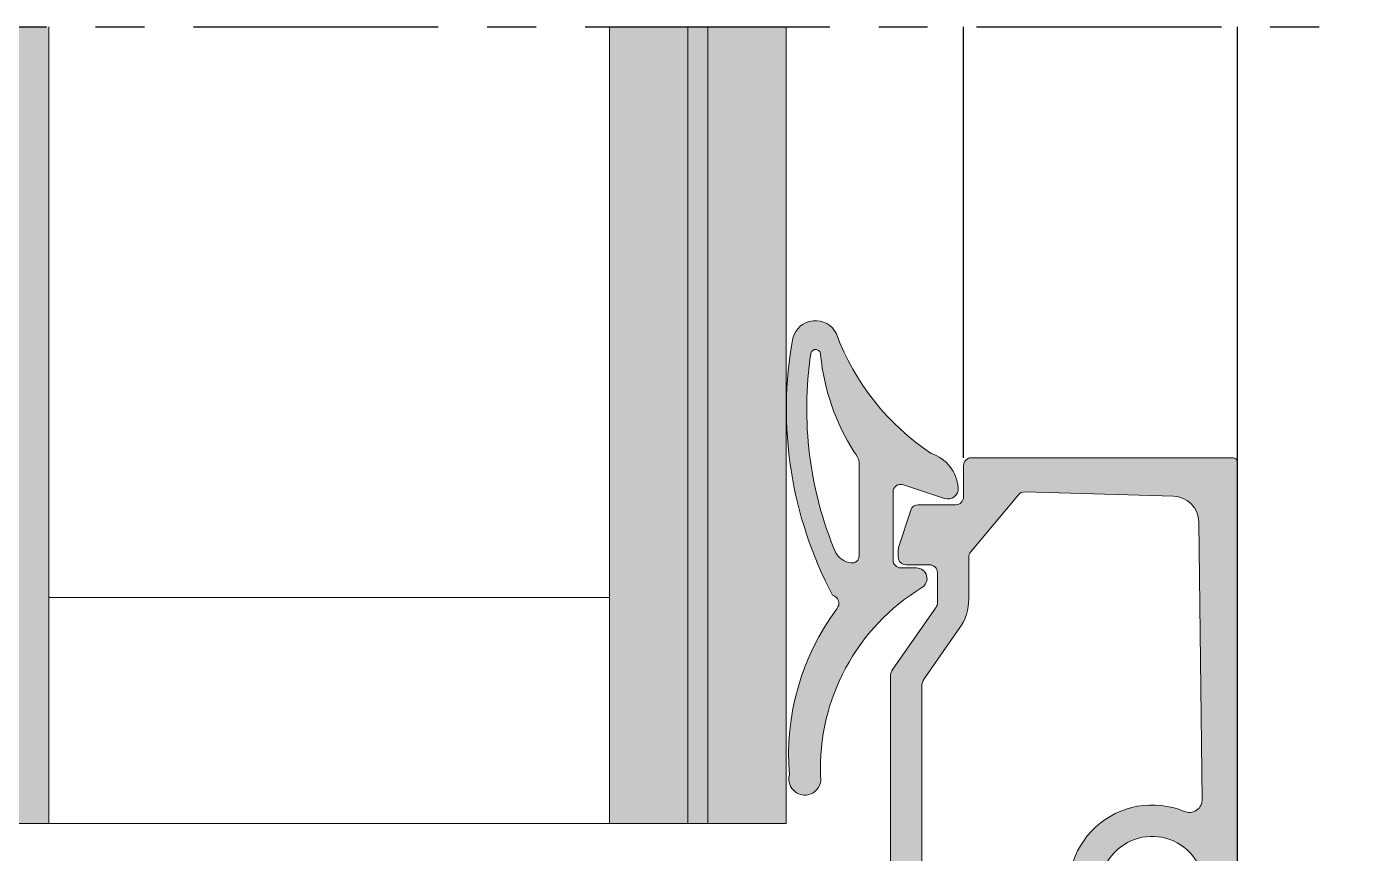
# Model space of a CAD drawing. Header units: millimetres. Extents: x -576 to 4430, y -1196 to 2690.
# Drawn here: x 2154.54 to 2180.23, y -648.61 to -632.79 of the extents above; entities that cross this region are included whole.
import ezdxf

# ---------------------------------------------------------------- set-up
doc = ezdxf.new("R2010")
doc.units = ezdxf.units.MM
doc.header["$LTSCALE"] = 0.25
doc.header["$MEASUREMENT"] = 0
doc.linetypes.add('CENTER', pattern=[2, 1.25, -0.25, 0.25, -0.25])
for name, color, linetype, lineweight in [('01_Aluminium [Thin]', 141, 'Continuous', 18), ('01_Fill Glass', 254, 'Continuous', 0), ('01_Fill Plastic', 253, 'Continuous', 0), ('01_Glazing [Thin]', 6, 'Continuous', 18), ('01_Plastic', 3, 'Continuous', 20)]:
    doc.layers.add(name, color=color, linetype=linetype, lineweight=lineweight)
doc.layers.add('01_Fill Aluminum', color=7, linetype='Continuous', lineweight=0, true_color=0xdcdcdc)
doc.layers.add('ASSI', color=1, linetype='CENTER')
doc.layers.add('FINE', color=7, linetype='Continuous')

msp = doc.modelspace()

# ---------------------------------------------------------------- hatches: boundary and pattern name
at = {"layer": '01_Fill Aluminum', "ltscale": 0.25}
h = msp.add_hatch(color=256, dxfattribs=at)
h.dxf.hatch_style = 1
h.paths.add_polyline_path([(2177.730556445659, -641.1374483890818, 0.4142135623730952), (2177.630556445659, -641.0374483890816), (2172.630555421059, -641.0374483890781, 0.414213620938792), (2172.480555421059, -641.1874484190716), (2172.480555541033, -641.7874473344663, -0.4142136209387935), (2172.330555541032, -641.9374473644596), (2171.613121689738, -641.9374473644596, 0.3249196962329795), (2171.470463212294, -642.0410948153034), (2171.237896859502, -642.7568604505933, 0.07870170682455091), (2171.230555336946, -642.8032129997492), (2171.230555336946, -642.9374473644594, 0.414213562373095), (2171.380555336946, -643.0874473644596), (2171.83055579649, -643.0874473644596, -0.4142135623730943), (2171.98055579649, -643.2374473644595), (2171.98055579649, -643.8149320389683, -0.1539147432815911), (2171.953428595662, -643.90096851509), (2171.125768447037, -645.0829894881657, 0.1539147432815914), (2171.080556445658, -645.2263836150354), (2171.080556445658, -651.0943884919554, -0.1989123673798472), (2171.036622462836, -651.2004545091331), (2170.724933916206, -651.5121430557627, -0.4529657504800881), (2170.49990380778, -651.4974419388119), (2170.118484629265, -651.000804982565, 1.000038316742796), (2169.64264226792, -651.3662828158476), (2170.202777774505, -652.0955064182145, 0.4479168677217307), (2170.947709386108, -652.137895723285), (2171.534109836251, -651.5514952731419, 0.1989123673797586), (2171.680556445658, -651.1979418825484), (2171.680556445658, -645.4155629170014, -0.1539147432816481), (2171.725768447037, -645.2721687901318), (2172.399707790975, -644.3096838372938, 0.153914743281794), (2172.58055579649, -643.7361073298152), (2172.58055579649, -642.9390106047256, -0.1755946907436685), (2172.615375651895, -642.8429193236893), (2173.530904023473, -641.7455180914279, -0.2221840360617083), (2173.64593782951, -641.6916094438475), (2176.500931705681, -641.7736636854981, -0.4022031260866228), (2176.986528605356, -642.267234010542), (2177.052569590604, -647.5727711616121, -0.5420708623592767), (2176.706714910378, -647.8092329281046, 0.6394709010002124), (2174.56969178691, -649.7766903167076, -0.07795444858987366), (2174.576896234763, -649.8226188512724), (2174.576896234763, -650.0982179045399, 0.1316524975877622), (2174.596992424195, -650.1732179045404), (2175.024637961075, -650.9139217020459, -0.2608278656961648), (2175.026588499045, -651.0604369505708), (2174.659725265807, -651.736831336642, 0.5436583071626215), (2174.740042889146, -651.8842200719565, 0.2214433755514181), (2175.12858627816, -651.7190734721715), (2175.697705065157, -651.0870030249077, 0.3249196962327401), (2175.716137151903, -650.911633433954), (2175.196992424195, -650.0124483890812, -0.1316524975873077), (2175.176896234763, -649.9374483890813), (2175.176896234763, -649.7183582249943, 0.09647240044954622), (2175.165932944551, -649.6620661888674, -1.314619193600712), (2177.080748043999, -649.4418545709872, 0.2397131860925399), (2177.12286758195, -649.5711808816108), (2177.55984576754, -650.0081590672004, 0.66817863791911), (2177.730556445659, -649.9374483890817)])
at = {"layer": '01_Fill Glass', "ltscale": 0.25}
h = msp.add_hatch(color=256, dxfattribs=at)
h.dxf.hatch_style = 1
h.paths.add_polyline_path([(2169.08042759297, -632.788847806763), (2165.70042759297, -632.788847806763), (2165.70042759297, -648.0374561367935), (2169.08042759297, -648.0374561367935)])
h.paths.add_polyline_path([(2154.96042759297, -632.788847806763), (2150.58042759297, -632.788847806763), (2150.58042759297, -648.0374561367935), (2154.96042759297, -648.0374561367935)])
at = {"layer": '01_Fill Plastic', "ltscale": 0.25}
h = msp.add_hatch(color=256, dxfattribs=at)
h.dxf.hatch_style = 1
edge = h.paths.add_edge_path(flags=16)
edge.add_arc((2176.633976812942, -640.0935610922795), 7.157083359522056, 171.5462163486435, 202.7197585389656)
edge.add_arc((2170.370819419792, -642.65833210149), 0.3929607000445874, 210.5042060945742, 263.3968407954799)
edge.add_arc((2170.353349261945, -642.9253559321616), 0.1264063397255012, 257.3338254937449, 364.5718057405477)
edge.add_line((2170.479353404794, -642.9152802829183), (2170.479353404794, -641.1141626274193))
edge.add_arc((2170.106250393219, -641.1842096193054), 0.379621440804726, 10.63303249312914, 42.13686011697404)
edge.add_arc((2173.954712446903, -638.6504318115211), 4.232897126092976, 185.7890087564801, 212.5763366098397, ccw=False)
edge.add_arc((2169.648382535157, -639.0627795913317), 0.09613614999572773, 351.2616308623582, 527.1425887687273)
edge = h.paths.add_edge_path()
edge.add_arc((2171.578465195729, -643.3501028863503), 0.2033303809202686, -58.434570903680026, 89.41101581082381, ccw=False)
edge.add_arc((2173.788195111376, -646.9827262928451), 4.04859587057889, 121.2994906036, 182.1711375264559)
edge.add_arc((2169.440600899243, -647.1897175868439), 0.3066280545179075, -195.1205451913013, 10.06966923252611, ccw=False)
edge.add_arc((2173.857027311981, -646.7340152160747), 4.727392845785045, 143.6002181717147, 184.5584949509421, ccw=False)
edge.add_arc((2169.936675111821, -643.8230325207841), 0.1563940637468544, 317.4927014860875, 436.4652548208559)
edge.add_arc((2176.682422709534, -640.1117516816577), 7.594784920648629, 169.6507503161347, 207.9461385650044, ccw=False)
edge.add_arc((2169.643042875493, -638.8599308727707), 0.4462752152955861, 25.652020960206983, 165.3902101406464, ccw=False)
edge.add_arc((2174.462507960123, -637.0268671155105), 4.711751756035709, 200.3673651468663, 236.5271304720063)
edge.add_arc((2171.630555336946, -641.6699772431), 0.7500000000000969, 4.493916018349182, 71.88263832518157, ccw=False)
edge.add_arc((2172.178864449579, -641.62688296269), 0.2000000000002075, -108.40848017057522, 4.493916018312575, ccw=False)
edge.add_line((2172.115706554842, -641.8166488192935), (2171.327923757999, -641.5544588560983))
edge.add_arc((2171.280555336946, -641.6967832485508), 0.1499999999998552, 71.59151982949018, 180.0000000000434)
edge.add_line((2171.130555336946, -641.6967832485509), (2171.130555336946, -642.9967832485509))
edge.add_arc((2171.280555336947, -642.9967832485509), 0.1500000000005457, 180, 269.9999999998263)
edge.add_line((2171.280555336946, -643.146783248551), (2171.580555336946, -643.146783248551))

# ---------------------------------------------------------------- linework, layer by layer
at = {"layer": '01_Aluminium [Thin]'}
for points in [[(2177.730556445659, -649.9374483890817), (2177.730556445659, -641.1374483890816, 0.4142135623732282), (2177.630556445658, -641.0374483890816), (2172.630556445659, -641.0374483890816, 0.414215613228528), (2172.480555421059, -641.1874484147868), (2172.480555541033, -641.7874473387512, -0.4142136125722515), (2172.330555541032, -641.9374473644596), (2171.613121689738, -641.9374473644596, 0.3249196962328572), (2171.470463212294, -642.0410948153033), (2171.237896859502, -642.7568604505934, 0.07870170682468189), (2171.230555336946, -642.8032129997493), (2171.230555336946, -642.9374473644596, 0.4142135623728175), (2171.380555336946, -643.0874473644596), (2171.83055579649, -643.0874473644596, -0.4142135623730173), (2171.98055579649, -643.2374473644597), (2171.98055579649, -643.8149320389682, -0.1539147432815944), (2171.953428595662, -643.90096851509), (2171.125768447037, -645.0829894881656, 0.1539147432815825), (2171.080556445658, -645.2263836150353), (2171.080556445658, -651.094388491955, -0.1989123673799484)], [(2171.680556445658, -651.1979418825483), (2171.680556445658, -645.415562917002, -0.153914743281608), (2171.725768447036, -645.2721687901324), (2172.399707790975, -644.3096838372937, 0.1539147432815915), (2172.58055579649, -643.7361073298159), (2172.58055579649, -642.9390106047251, -0.1755946907436052), (2172.615375651895, -642.8429193236891), (2173.530904023473, -641.745518091428, -0.2378242316413056), (2173.654845325223, -641.6918654506333), (2176.500931705681, -641.7736636854981, -0.4022031260866348), (2176.986528605356, -642.2672340105421), (2177.052569590604, -647.5727711616121, -0.542070862359244), (2176.706714910378, -647.8092329281046, 0.6394709010001509), (2174.56969178691, -649.7766903167073, -0.07795444858954005)], [(2175.165932944551, -649.662066188868, -1.314619193601183), (2177.080748043999, -649.4418545709871, 0.2397131860924494)]]:
    msp.add_lwpolyline(points, format="xyb", dxfattribs=at)
at = {"layer": '01_Glazing [Thin]'}
for p, q in [((2154.96042759297, -648.0374561367935), (2154.96042759297, -632.788847806763)), ((2165.70042759297, -648.0374561367935), (2165.70042759297, -632.788847806763)), ((2167.20042759297, -648.0374561367935), (2167.20042759297, -632.788847806763)), ((2167.58042759297, -648.0374561367935), (2167.58042759297, -632.788847806763)), ((2165.70042759297, -643.7124561367946), (2154.96042759297, -643.7124561367946))]:
    msp.add_line(p, q, dxfattribs=at)
msp.add_lwpolyline([(2150.58042759297, -632.788847806763), (2150.58042759297, -648.0374561367935), (2169.08042759297, -648.0374561367935), (2169.08042759297, -632.788847806763)], dxfattribs=at)
at = {"layer": '01_Plastic'}
for points in [[(2171.580555336946, -643.146783248551, -0.7524982433568572), (2171.684902936343, -643.5233491018303, 0.272029710696627), (2169.742505617254, -647.1361050411067, -1.248094821065313), (2169.144588566527, -647.1097334465583, -0.1806414587843612), (2170.051967450617, -643.9287055059333, 0.5713882184753021), (2169.973276793919, -643.6709818054194, -0.1686678630860103), (2169.211197484426, -638.7473647766253, -0.6985064420418362), (2170.045333137777, -638.6667363783899, 0.1590991144741998), (2171.863778666278, -640.9571610826101, -0.3028165420598103), (2172.378249581445, -641.6112123152684, -0.5367706748602842), (2172.115706554842, -641.8166488192935), (2171.327923757999, -641.5544588560983, 0.5117725455009584), (2171.130555336946, -641.6967832485509), (2171.130555336946, -642.9967832485509, 0.4142135623730727), (2171.280555336946, -643.146783248551)], [(2169.55465681936, -639.0413868464352, 0.1368653522962399), (2170.032247663761, -642.857799587056, 0.2349743539514184), (2170.325632113064, -643.0486860678977, 0.505344371186135), (2170.479353404794, -642.9152802829183), (2170.479353404794, -641.1141626274193, 0.1383337806736852), (2170.387756539797, -640.9295201461073, -0.1174169460554808), (2169.743402772358, -639.0773848594972, 0.9646854720520451)]]:
    msp.add_lwpolyline(points, format="xyb", close=True, dxfattribs=at)
at = {"layer": 'ASSI', "ltscale": 15}
msp.add_line((2105.230877900813, -632.788847806763), (2180.230427592966, -632.788847806763), dxfattribs=at)
at = {"layer": 'FINE'}
for p, q in [((2172.480426568367, -641.0374483890815), (2172.480426568367, -632.788847806763)), ((2177.730427592966, -696.5374484823665), (2177.730427592966, -632.788847806763))]:
    msp.add_line(p, q, dxfattribs=at)

doc.saveas('drawing.dxf')
